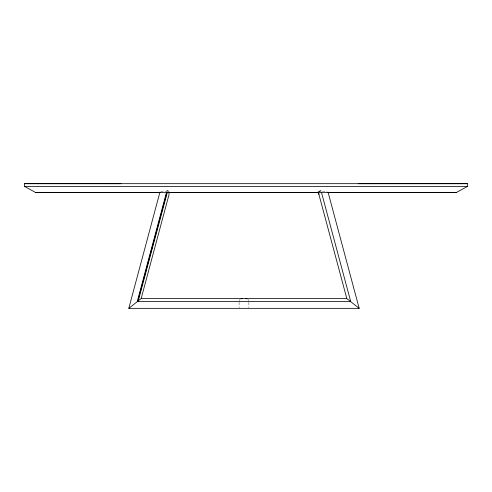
<?xml version="1.0" encoding="UTF-8"?>
<svg xmlns="http://www.w3.org/2000/svg" width="492" height="492" viewBox="0 0 492 492"><rect width="100%" height="100%" fill="white"/><g stroke="black" fill="none" stroke-linecap="round" stroke-linejoin="round"><path stroke-width="0.37" stroke-dasharray="2.46 1.84" d="M169.156 191.185L166.991 190.607L166.782 191.382L167.71 190.908L168.325 191.394M239.223 300.821L240.022 299.48M319.179 192.034L320.987 190.607L321.196 191.382L327.106 191.382M318.484 191.277L320.987 190.607M160.872 191.382L168.024 191.382M318.096 191.382L320.575 191.382M166.991 190.607L167.71 190.908M247.956 299.48L248.755 300.821M248.86 302.346L248.86 307.598M239.112 302.346L239.112 307.598"/><path stroke-width="0.74" d="M318.81 193.172L318.896 194.377M328.041 192.12L359.185 308.349L128.793 308.349L159.937 192.12M321.393 192.12L350.728 301.596L137.25 301.596L166.585 192.12M137.76 301.202L166.96 192.218M138.258 300.821L167.317 192.384M137.25 301.596L141.155 298.601L169.082 194.377L168.799 192.034M128.793 308.349L137.354 301.596M456.305 192.544L467.4 186.45L467.4 183.682L24.6 183.682L24.6 186.45L35.695 192.544L456.305 192.544L327.635 192.52M241.031 298.828L242.218 298.601M467.4 183.682L358.268 183.707M35.695 192.544L159.888 192.52M121.007 183.707L24.6 183.682M168.965 192.52L317.795 192.513M141.155 298.601L346.823 298.601L350.728 301.596M466.601 186.45L467.4 186.45L24.6 186.45M245.76 298.601L246.947 298.828M350.624 301.596L359.185 308.349M318.293 192.12L346.823 298.601"/></g></svg>
